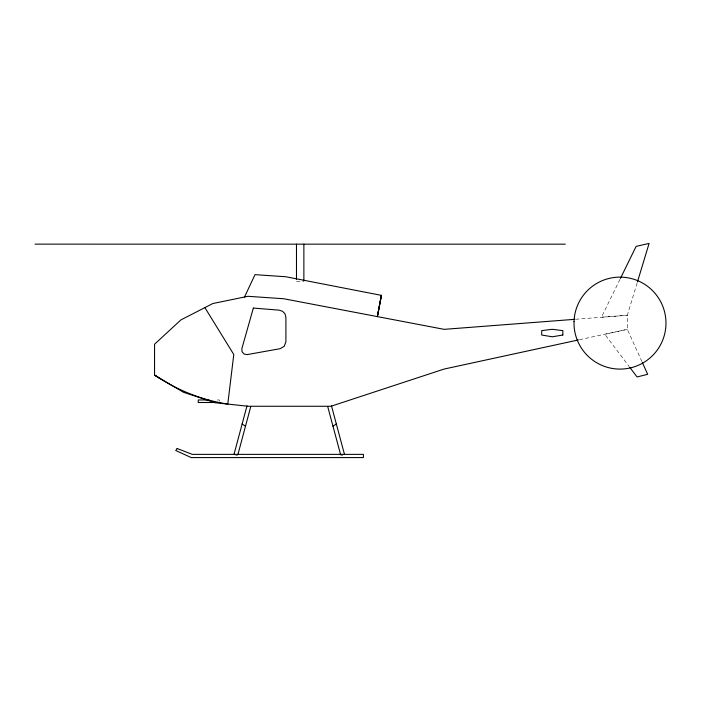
<?xml version="1.0" encoding="UTF-8"?>
<svg xmlns="http://www.w3.org/2000/svg" width="701" height="701" viewBox="0 0 701 701"><rect width="100%" height="100%" fill="white"/><g stroke="black" fill="none" stroke-linecap="round" stroke-linejoin="round"><path stroke-width="0.53" stroke-dasharray="3.5 2.63" d="M637.104 282.994L627.316 315.284L627.316 329.347L641.932 361.602M619.973 279.375L601.44 317.22L627.316 315.284L576.064 319.218M579.385 339.731L627.316 329.347L604.797 334.263L629.165 366.5M340.914 455.852L342.833 455.606M296.479 281.592L303.875 281.592M217.231 399.964L219.343 399.964L219.343 402.497M235.65 455.606L237.56 455.852"/><path stroke-width="1.05" d="M296.479 279.454L296.479 244.158M303.875 280.523L303.875 244.158M377.331 316.598L381.379 295.358L285.789 276.746L255.015 274.643L244.509 297.014M233.976 454.45L246.997 405.861M237.884 454.642L250.704 406.79M637.419 281.951L649.1 243.413L636.131 246.375L620.446 278.402M332.984 426.261L336.331 423.965M578.325 339.967L444.136 369.05L330.942 406.265L248.207 406.265L215.005 402.716L183.311 392.209L154.562 375.105M574.978 319.305L444.136 329.347L283.765 298.749L247.979 296.304L212.841 303.524L180.928 319.893L154.562 344.217L154.562 375.088L160.459 378.724M35.05 244.141L565.304 244.176M208.793 399.964L198.234 399.964L198.234 402.497L215.119 402.497M154.562 375.088C176.652 389.887 201.406 399.991 227.772 404.083L233.784 354.504L204.876 307.616M242.143 423.965L245.49 426.261M629.822 367.377L637.069 376.963L647.689 374.308L642.37 362.583M331.477 405.861L344.498 454.45M327.77 406.79L340.633 454.791M381.379 295.358L377.392 316.607L381.423 295.366M253.35 308.072L241.863 348.642L242.055 351.762L244.158 354.084L247.243 354.583L280.102 348.695L284.264 346.285L285.903 341.764L285.903 317.378L285.035 313.934L282.626 311.323L279.261 310.166L253.35 308.072M177.151 448.517L175.749 450.489L191.242 457.587L363.416 457.587L363.416 454.371L192.328 454.371L177.151 448.517M562.833 335.025L552.265 336.787L541.707 335.025L541.707 330.627L552.265 329.304L562.833 330.627L562.833 335.025M574.023 321.654A45.994 45.977 46.9 0 0 641.713 363.644A45.994 45.977 46.9 0 0 644.228 284.036A45.994 45.977 46.9 0 0 574.023 321.654"/></g></svg>
